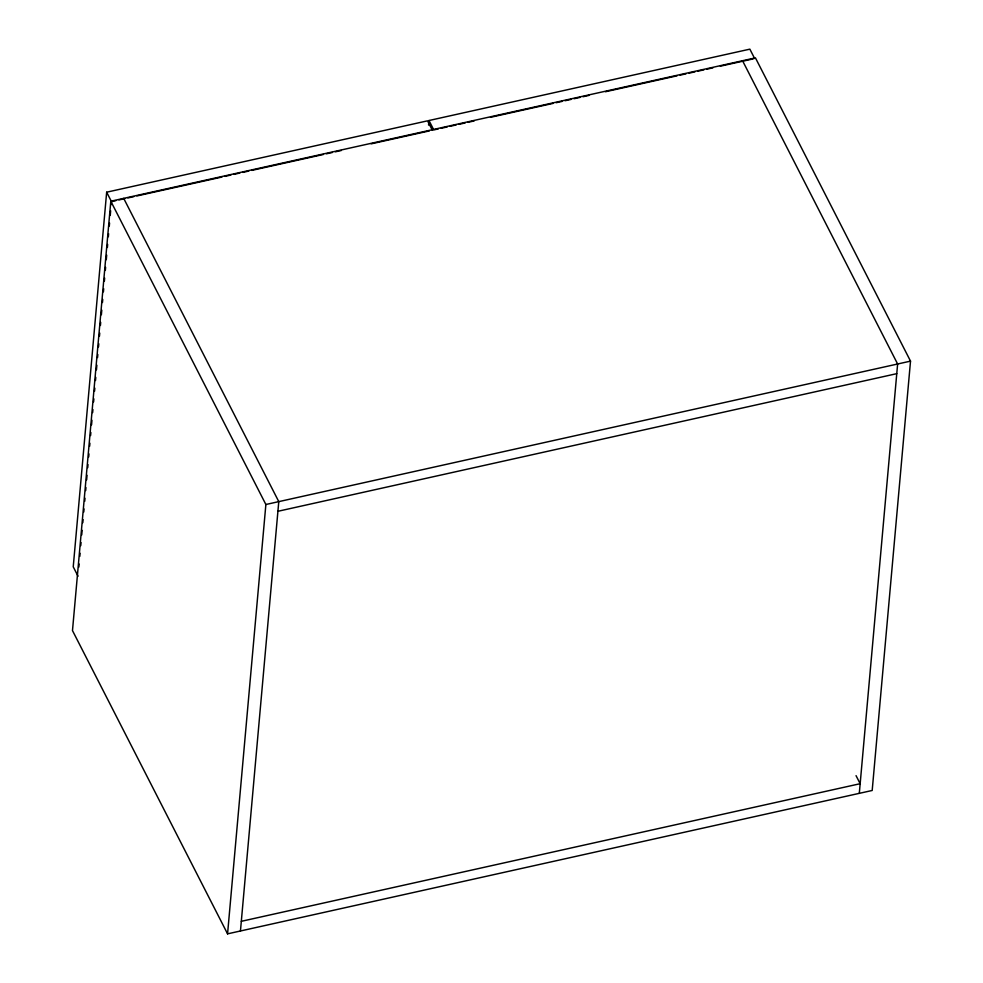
<?xml version="1.0" encoding="UTF-8"?>
<svg xmlns="http://www.w3.org/2000/svg" width="983" height="983" viewBox="0 0 983 983"><rect width="100%" height="100%" fill="white"/><g stroke="black" fill="none" stroke-linecap="round" stroke-linejoin="round"><path stroke-width="1.47" d="M432.36 130.248L427.544 120.835L106.656 192.201L73.234 566.81L78.038 576.222M110.809 201.232L72.484 630.582L227.564 933.85L872.191 790.479L910.516 361.13L755.435 57.862L110.809 201.232L265.877 504.5L227.564 933.85M78.861 567.044L79.132 563.984M79.82 556.341L80.09 553.282M80.766 545.639L81.048 542.579M81.724 534.936L82.13 530.353M82.818 522.698L83.088 519.638M83.776 511.996L84.047 508.936M84.722 501.293L85.005 498.234M85.681 490.591L85.951 487.531M86.639 479.888L87.045 475.305M87.733 467.662L88.003 464.603M88.679 456.96L88.962 453.9M89.637 446.257L89.908 443.198M90.596 435.543L90.866 432.495M91.554 424.84L91.96 420.257M92.635 412.614L92.918 409.555M93.594 401.912L93.864 398.852M94.552 391.209L94.823 388.15M95.511 380.507L95.781 377.447M96.457 369.805L96.875 365.209M97.55 357.566L97.833 354.507M98.509 346.864L98.779 343.804M99.467 336.161L99.738 333.102M100.426 325.459L100.696 322.399M101.372 314.757L101.79 310.173M102.465 302.518L102.736 299.471M103.424 291.816L103.694 288.756M104.382 281.113L104.653 278.054M105.328 270.411L105.611 267.351M106.287 259.709L106.692 255.125M107.38 247.483L107.651 244.423M108.339 236.78L108.609 233.721M109.285 226.078L109.568 223.018M110.243 215.363L110.649 210.78M111.202 204.661L111.472 201.613L106.656 192.201M240.454 930.987L278.779 501.625L123.698 198.357M428.563 125.099L428.981 120.516L749.857 49.15L754.674 58.562M859.302 793.355L897.626 364.005L742.546 60.737M111.472 201.613L115.945 200.618M118.931 199.942L124.902 198.615M127.888 197.952L133.86 196.625M136.846 195.961L221.912 177.051M224.898 176.387L230.87 175.048M233.856 174.384L239.827 173.057M242.813 172.394L248.785 171.067M251.771 170.403L323.407 154.478M326.393 153.815L332.365 152.488M335.35 151.824L341.31 150.497M371.169 143.85L429.374 130.911M438.271 128.933L433.786 129.928L428.981 120.516M441.256 128.269L447.216 126.942M450.202 126.279L456.173 124.952M459.159 124.288L465.131 122.961M468.117 122.285L474.089 120.958M490.505 117.309L553.183 103.375M556.169 102.711L562.141 101.384M565.127 100.721L571.098 99.394M574.084 98.73L580.056 97.391M583.042 96.727L589.014 95.4M605.43 91.751L677.066 75.826M680.052 75.163L686.023 73.836M689.009 73.172L694.969 71.833M697.955 71.169L703.926 69.842M706.912 69.179L712.884 67.852M720.342 66.193L753.187 58.894M265.877 504.5L910.516 361.13M277.906 511.295L896.754 373.663M241.314 921.317L860.162 783.697L856.046 775.648"/></g></svg>
